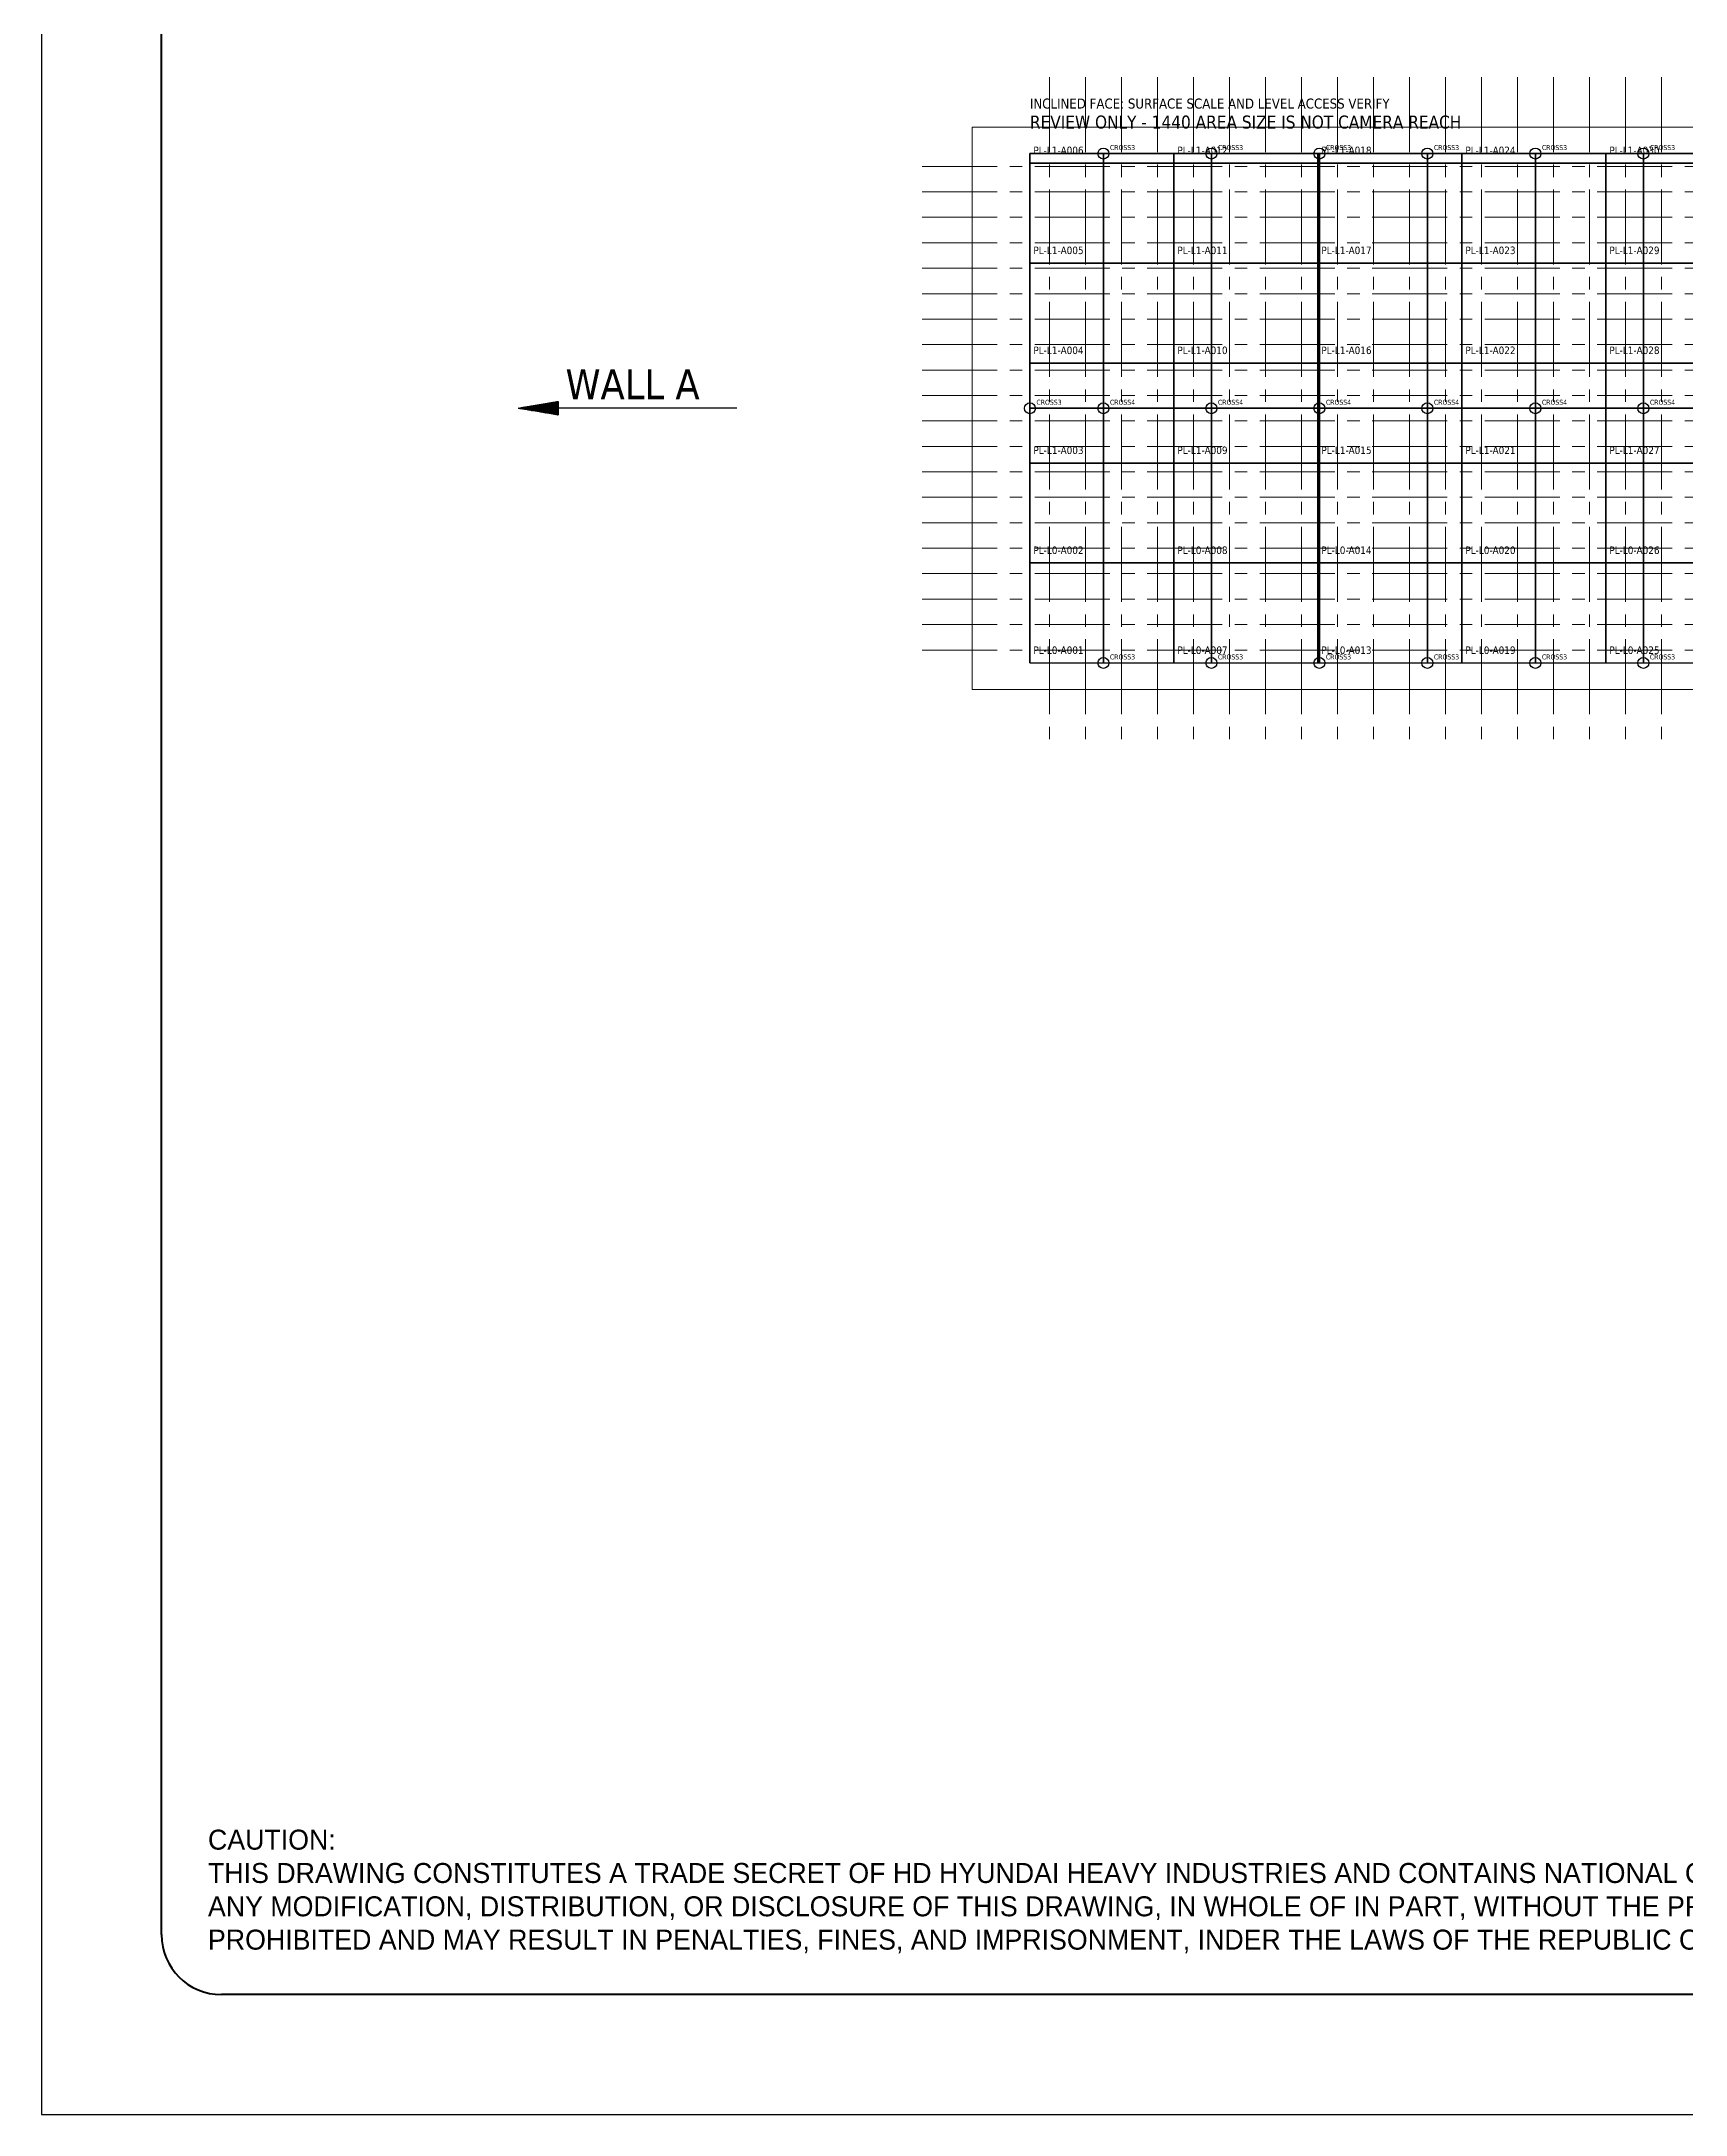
# Model space of a CAD drawing. Extents: x 0 to 50400, y 0 to 35640.
# Drawn here: x 0 to 16441, y 0 to 20739 of the extents above; entities that cross this region are included whole.
import ezdxf
from ezdxf.enums import TextEntityAlignment as Align

# ---------------------------------------------------------------- set-up
doc = ezdxf.new("R2010")
doc.units = 0
doc.linetypes.add('CENTER2', pattern=[225, 150, -25, 25, -25])
for name, color, linetype, lineweight in [('ACS_AREA_L0', 3, 'Continuous', 25), ('ACS_AREA_L1', 4, 'Continuous', 25), ('ACS_CROSS3', 200, 'Continuous', 25), ('ACS_CROSS4', 206, 'Continuous', 25), ('ACS_LABEL', 7, 'Continuous', 25), ('ACS_LINE_H', 30, 'Continuous', 25), ('ACS_LINE_V', 30, 'Continuous', 25), ('ACS_VERIFY', 1, 'Continuous', 25), ('KC-2B Membrane Sheet UM', 181, 'Continuous', 25), ('KC-2B Steel Wall', 7, 'Continuous', 20), ('KC-2B Wall Name', 3, 'Continuous', 25)]:
    doc.layers.add(name, color=color, linetype=linetype, lineweight=lineweight)
doc.layers.add('MULTI-PLOT-AREA', color=2, linetype='Continuous', plot=False)
doc.layers.add('New Scale Title', color=7, linetype='Continuous')
doc.styles.add('Default', font='tahoma.ttf')

# ---------------------------------------------------------------- blocks, each defined once
blk = doc.blocks.new('MULTI-PLOT-AREA')
at = {"layer": 'MULTI-PLOT-AREA'}
blk.add_lwpolyline([(0, 0), (1, 0), (1, 1), (0, 1)], close=True, dxfattribs=at)

msp = doc.modelspace()

# ---------------------------------------------------------------- hatches: boundary and pattern name
at = {"layer": 'KC-2B Wall Name', "extrusion": (0, 0, -1)}
h = msp.add_hatch(dxfattribs=at)
h.set_pattern_fill('SLOPELINE', color=256, scale=0.75, angle=90, style=0, pattern_type=2)
h.set_pattern_definition([(135, (633010.0271, 15391.075), (-0.5303300859, -0.5303300859), [75, -0.075])])
h.paths.add_polyline_path([(-5166, 17137), (-5166, 17003), (-4768, 17070)])

# ---------------------------------------------------------------- linework, layer by layer
at = {"layer": 'ACS_AREA_L0'}
for points in [[(9885, 15522), (11325, 15522), (11325, 16522), (9885, 16522)], [(11325, 15522), (12765, 15522), (12765, 16522), (11325, 16522)], [(12765, 15522), (14205, 15522), (14205, 16522), (12765, 16522)], [(14205, 15522), (15645, 15522), (15645, 16522), (14205, 16522)], [(15645, 15522), (17085, 15522), (17085, 16522), (15645, 16522)], [(9885, 14522), (11325, 14522), (11325, 15522), (9885, 15522)], [(11325, 14522), (12765, 14522), (12765, 15522), (11325, 15522)], [(12765, 14522), (14205, 14522), (14205, 15522), (12765, 15522)], [(14205, 14522), (15645, 14522), (15645, 15522), (14205, 15522)], [(15645, 14522), (17085, 14522), (17085, 15522), (15645, 15522)]]:
    msp.add_lwpolyline(points, close=True, dxfattribs=at)
at = {"layer": 'ACS_AREA_L1'}
for points in [[(9885, 19522), (11325, 19522), (11325, 19618), (9885, 19618)], [(9885, 18522), (11325, 18522), (11325, 19522), (9885, 19522)], [(11325, 19522), (12765, 19522), (12765, 19618), (11325, 19618)], [(11325, 18522), (12765, 18522), (12765, 19522), (11325, 19522)], [(12765, 19522), (14205, 19522), (14205, 19618), (12765, 19618)], [(12765, 18522), (14205, 18522), (14205, 19522), (12765, 19522)], [(14205, 19522), (15645, 19522), (15645, 19618), (14205, 19618)], [(14205, 18522), (15645, 18522), (15645, 19522), (14205, 19522)], [(15645, 19522), (17085, 19522), (17085, 19618), (15645, 19618)], [(15645, 18522), (17085, 18522), (17085, 19522), (15645, 19522)], [(9885, 17522), (11325, 17522), (11325, 18522), (9885, 18522)], [(11325, 17522), (12765, 17522), (12765, 18522), (11325, 18522)], [(12765, 17522), (14205, 17522), (14205, 18522), (12765, 18522)], [(14205, 17522), (15645, 17522), (15645, 18522), (14205, 18522)], [(15645, 17522), (17085, 17522), (17085, 18522), (15645, 18522)], [(9885, 16522), (11325, 16522), (11325, 17522), (9885, 17522)], [(11325, 16522), (12765, 16522), (12765, 17522), (11325, 17522)], [(12765, 16522), (14205, 16522), (14205, 17522), (12765, 17522)], [(14205, 16522), (15645, 16522), (15645, 17522), (14205, 17522)], [(15645, 16522), (17085, 16522), (17085, 17522), (15645, 17522)]]:
    msp.add_lwpolyline(points, close=True, dxfattribs=at)
at = {"layer": 'ACS_CROSS3'}
for centre in [(10620, 19618), (11700, 19618), (12780, 19618), (13860, 19618), (14940, 19618), (16020, 19618), (9885, 17070), (10620, 14522), (11700, 14522), (12780, 14522), (13860, 14522), (14940, 14522), (16020, 14522)]:
    msp.add_circle(centre, 55, dxfattribs=at)
at = {"layer": 'ACS_CROSS4'}
for centre in [(10620, 17070), (11700, 17070), (12780, 17070), (13860, 17070), (14940, 17070), (16020, 17070)]:
    msp.add_circle(centre, 55, dxfattribs=at)
at = {"layer": 'ACS_LINE_H'}
for p, q in [((9885, 19618), (11325, 19618)), ((11325, 19618), (12765, 19618)), ((12765, 19618), (14205, 19618)), ((14205, 19618), (15645, 19618)), ((15645, 19618), (17085, 19618)), ((9885, 17070), (11325, 17070)), ((11325, 17070), (12765, 17070)), ((12765, 17070), (14205, 17070)), ((14205, 17070), (15645, 17070)), ((15645, 17070), (17085, 17070)), ((9885, 14522), (11325, 14522)), ((11325, 14522), (12765, 14522)), ((12765, 14522), (14205, 14522)), ((14205, 14522), (15645, 14522)), ((15645, 14522), (17085, 14522))]:
    msp.add_line(p, q, dxfattribs=at)
at = {"layer": 'ACS_LINE_V'}
for p, q in [((9885, 19522), (9885, 19618)), ((9885, 18522), (9885, 19522)), ((10620, 19522), (10620, 19618)), ((10620, 18522), (10620, 19522)), ((11700, 19522), (11700, 19618)), ((11700, 18522), (11700, 19522)), ((12780, 19522), (12780, 19618)), ((12780, 18522), (12780, 19522)), ((13860, 19522), (13860, 19618)), ((13860, 18522), (13860, 19522)), ((14940, 19522), (14940, 19618)), ((14940, 18522), (14940, 19522)), ((16020, 19522), (16020, 19618)), ((16020, 18522), (16020, 19522)), ((9885, 17522), (9885, 18522)), ((10620, 17522), (10620, 18522)), ((11700, 17522), (11700, 18522)), ((12780, 17522), (12780, 18522)), ((13860, 17522), (13860, 18522)), ((14940, 17522), (14940, 18522)), ((16020, 17522), (16020, 18522)), ((9885, 16522), (9885, 17522)), ((10620, 16522), (10620, 17522)), ((11700, 16522), (11700, 17522)), ((12780, 16522), (12780, 17522)), ((13860, 16522), (13860, 17522)), ((14940, 16522), (14940, 17522)), ((16020, 16522), (16020, 17522)), ((9885, 15522), (9885, 16522)), ((10620, 15522), (10620, 16522)), ((11700, 15522), (11700, 16522)), ((12780, 15522), (12780, 16522)), ((13860, 15522), (13860, 16522)), ((14940, 15522), (14940, 16522)), ((16020, 15522), (16020, 16522)), ((9885, 14522), (9885, 15522)), ((10620, 14522), (10620, 15522)), ((11700, 14522), (11700, 15522)), ((12780, 14522), (12780, 15522)), ((13860, 14522), (13860, 15522)), ((14940, 14522), (14940, 15522)), ((16020, 14522), (16020, 15522))]:
    msp.add_line(p, q, dxfattribs=at)
at = {"layer": 'KC-2B Membrane Sheet UM', "linetype": 'Continuous'}
for p, q in [((10620, 19618), (9885, 19618)), ((9885, 19618), (9885, 17070)), ((10620, 17070), (10620, 19618)), ((11700, 19618), (10620, 19618)), ((10620, 19618), (10620, 17070)), ((11700, 17070), (11700, 19618)), ((12780, 19618), (11700, 19618)), ((11700, 19618), (11700, 17070)), ((12780, 17070), (12780, 19618)), ((13860, 19618), (12780, 19618)), ((12780, 19618), (12780, 17070)), ((13860, 17070), (13860, 19618)), ((14940, 19618), (13860, 19618)), ((13860, 19618), (13860, 17070)), ((14940, 17070), (14940, 19618)), ((16020, 19618), (14940, 19618)), ((14940, 19618), (14940, 17070)), ((16020, 17070), (16020, 19618)), ((17100, 19618), (16020, 19618)), ((16020, 19618), (16020, 17070)), ((9885, 17070), (10620, 17070)), ((10620, 17070), (9885, 17070)), ((9885, 17070), (9885, 14522)), ((10620, 14522), (10620, 17070)), ((10620, 17070), (10620, 14522)), ((10620, 17070), (40515, 17070)), ((40515, 17070), (10620, 17070)), ((11700, 14522), (11700, 17070)), ((11700, 17070), (11700, 14522)), ((12780, 14522), (12780, 17070)), ((12780, 17070), (12780, 14522)), ((13860, 14522), (13860, 17070)), ((13860, 17070), (13860, 14522)), ((14940, 14522), (14940, 17070)), ((14940, 17070), (14940, 14522)), ((16020, 14522), (16020, 17070)), ((16020, 17070), (16020, 14522)), ((9885, 14522), (10620, 14522)), ((10620, 14522), (11700, 14522)), ((11700, 14522), (12780, 14522)), ((12780, 14522), (13860, 14522)), ((13860, 14522), (14940, 14522)), ((14940, 14522), (16020, 14522)), ((16020, 14522), (17100, 14522))]:
    msp.add_line(p, q, dxfattribs=at)
at = {"layer": 'KC-2B Steel Wall', "linetype": 'CENTER2', "ltscale": 5}
for p, q in [((10080, 20383), (10080, 13757)), ((10440, 20383), (10440, 13757)), ((10800, 20383), (10800, 13757)), ((11160, 20383), (11160, 13757)), ((11520, 20383), (11520, 13757)), ((11880, 20383), (11880, 13757)), ((12240, 20383), (12240, 13757)), ((12600, 20383), (12600, 13757)), ((12960, 20383), (12960, 13757)), ((13320, 20383), (13320, 13757)), ((13680, 20383), (13680, 13757)), ((14040, 20383), (14040, 13757)), ((14400, 20383), (14400, 13757)), ((14760, 20383), (14760, 13757)), ((15120, 20383), (15120, 13757)), ((15480, 20383), (15480, 13757)), ((15840, 20383), (15840, 13757)), ((16200, 20383), (16200, 13757)), ((8808, 19489), (41593, 19489)), ((8808, 19234), (41593, 19234)), ((8808, 18980), (41593, 18980)), ((8808, 18725), (41593, 18725)), ((8808, 18470), (41593, 18470)), ((8808, 18216), (41593, 18216)), ((8808, 17961), (41593, 17961)), ((8808, 17707), (41593, 17707)), ((8808, 17452), (41593, 17452)), ((8808, 17197), (41593, 17197)), ((8808, 16943), (41593, 16943)), ((8808, 16688), (41593, 16688)), ((8808, 16434), (41593, 16434)), ((8808, 16179), (41593, 16179)), ((8808, 15924), (41593, 15924)), ((8808, 15670), (41593, 15670)), ((8808, 15415), (41593, 15415)), ((8808, 15161), (41593, 15161)), ((8808, 14906), (41593, 14906)), ((8808, 14651), (41593, 14651))]:
    msp.add_line(p, q, dxfattribs=at)
at = {"layer": 'KC-2B Steel Wall', "extrusion": (0, 0, -1)}
for p, q in [((9308, 19883), (41093, 19883)), ((9308, 14257), (9308, 19883)), ((41093, 14257), (9308, 14257))]:
    msp.add_line(p, q, dxfattribs=at)
at = {"layer": 'KC-2B Wall Name'}
msp.add_line((6955, 17070), (5166, 17070), dxfattribs=at)
at = {"layer": 'KC-2B Wall Name', "extrusion": (0, 0, -1)}
msp.add_lwpolyline([(-5166, 17137), (-5166, 17003), (-4768, 17070)], close=True, dxfattribs=at)
at = {"layer": 'New Scale Title', "color": 7, "linetype": 'Continuous', "lineweight": 40}
for p, q in [((1200, 1800), (1200, 33480)), ((48600, 1200), (1800, 1200))]:
    msp.add_line(p, q, dxfattribs=at)
msp.add_arc((1800, 1800), 600, 180, 270, dxfattribs=at)

# ---------------------------------------------------------------- block references
at = {"layer": 'New Scale Title', "lineweight": 5, "xscale": 50400, "yscale": 35640, "zscale": 1.2}
msp.add_blockref('MULTI-PLOT-AREA', (0, 0), dxfattribs=at)

# ---------------------------------------------------------------- texts
at = {"insert": (1665, 2850), "char_height": 200, "attachment_point": 1}
msp.add_mtext_dynamic_manual_height_columns('CAUTION:\\PTHIS DRAWING CONSTITUTES A TRADE SECRET OF HD HYUNDAI HEAVY INDUSTRIES AND CONTAINS NATIONAL CORE TECHNOLOGY DATA PROTECTED UNDER THE LAWS OF THE REPUBLIC OF KOREA.^JANY MODIFICATION, DISTRIBUTION, OR DISCLOSURE OF THIS DRAWING, IN WHOLE OF IN PART, WITHOUT THE PRIOR WRITTEN CONSENT OF HD HYUNDAI HEAVY INDUSTIRES IS STRICTLY^JPROHIBITED AND MAY RESULT IN PENALTIES, FINES, AND IMPRISONMENT, INDER THE LAWS OF THE REPUBLIC OF KOREA AND THE LAWS IN ANY APPLICABLE JURISDICTIONS. ALL RIGHTS RESERVED', width=552900.89, gutter_width=16936, heights=[-1233], dxfattribs=at)
at = {"layer": 'ACS_CROSS3', "style": 'Default'}
for p in [(10685, 19653), (11765, 19653), (12845, 19653), (13925, 19653), (15005, 19653), (16085, 19653), (9950, 17105), (10685, 14557), (11765, 14557), (12845, 14557), (13925, 14557), (15005, 14557), (16085, 14557)]:
    msp.add_text('CROSS3', height=50, dxfattribs=at).set_placement(p)
at = {"layer": 'ACS_CROSS4', "style": 'Default'}
for p in [(10685, 17105), (11765, 17105), (12845, 17105), (13925, 17105), (15005, 17105), (16085, 17105)]:
    msp.add_text('CROSS4', height=50, dxfattribs=at).set_placement(p)
at = {"layer": 'ACS_LABEL', "style": 'Default'}
for s, p in [('PL-L1-A006', (9920, 19612)), ('PL-L1-A012', (11360, 19612)), ('PL-L1-A018', (12800, 19612)), ('PL-L1-A024', (14240, 19612)), ('PL-L1-A030', (15680, 19612)), ('PL-L1-A005', (9920, 18612)), ('PL-L1-A011', (11360, 18612)), ('PL-L1-A017', (12800, 18612)), ('PL-L1-A023', (14240, 18612)), ('PL-L1-A029', (15680, 18612)), ('PL-L1-A004', (9920, 17612)), ('PL-L1-A010', (11360, 17612)), ('PL-L1-A016', (12800, 17612)), ('PL-L1-A022', (14240, 17612)), ('PL-L1-A028', (15680, 17612)), ('PL-L1-A003', (9920, 16612)), ('PL-L1-A009', (11360, 16612)), ('PL-L1-A015', (12800, 16612)), ('PL-L1-A021', (14240, 16612)), ('PL-L1-A027', (15680, 16612)), ('PL-L0-A002', (9920, 15612)), ('PL-L0-A008', (11360, 15612)), ('PL-L0-A014', (12800, 15612)), ('PL-L0-A020', (14240, 15612)), ('PL-L0-A026', (15680, 15612)), ('PL-L0-A001', (9920, 14612)), ('PL-L0-A007', (11360, 14612)), ('PL-L0-A013', (12800, 14612)), ('PL-L0-A019', (14240, 14612)), ('PL-L0-A025', (15680, 14612))]:
    msp.add_text(s, height=75, dxfattribs=at).set_placement(p)
at = {"layer": 'ACS_VERIFY', "style": 'Default'}
for s, height, p in [('INCLINED FACE: SURFACE SCALE AND LEVEL ACCESS VERIFY', 100, (9885, 20068)), ('REVIEW ONLY - 1440 AREA SIZE IS NOT CAMERA REACH', 130, (9885, 19868))]:
    msp.add_text(s, height=height, dxfattribs=at).set_placement(p)
at = {"layer": 'KC-2B Wall Name', "style": 'Default'}
msp.add_text('WALL A', height=300, dxfattribs=at).set_placement((5241, 17070), align=Align.BOTTOM_LEFT)

doc.saveas('drawing.dxf')
